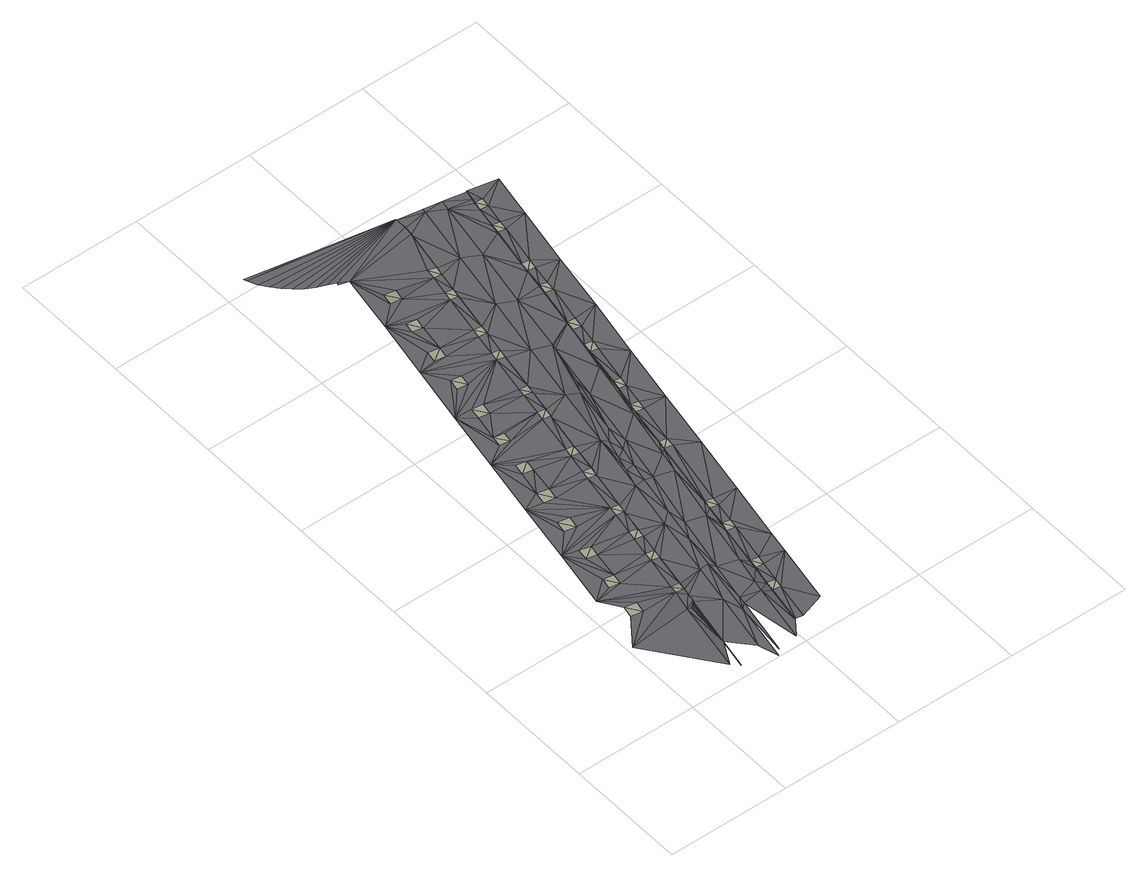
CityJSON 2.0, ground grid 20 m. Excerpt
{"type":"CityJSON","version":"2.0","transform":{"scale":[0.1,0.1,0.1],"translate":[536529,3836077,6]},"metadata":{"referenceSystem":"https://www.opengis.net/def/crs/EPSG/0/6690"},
"CityObjects":{
"road1":{"type":"Road","attributes":{"RoadStructureAttribute.sectionType":"1"},"geometry":[{"type":"MultiSurface","lod":"3","boundaries":[[[0,1,2]],[[3,2,4]],[[1,5,2]],[[6,7,8]],[[8,3,4]],[[4,6,8]],[[9,10,11]],[[12,7,13]],[[6,5,7]],[[4,2,5]],[[13,7,14]],[[15,7,12]],[[16,14,7]],[[1,0,11]],[[4,5,6]],[[5,16,7]],[[12,13,14]],[[17,15,12]],[[14,17,12]],[[18,1,11]],[[19,18,11]],[[20,19,11]],[[21,20,11]],[[22,21,11]],[[15,17,23]],[[24,25,11]],[[26,15,23]],[[27,23,17]],[[25,28,11]],[[19,29,18]],[[11,28,22]],[[30,31,24]],[[19,20,29]],[[32,26,23]],[[1,18,33]],[[34,29,20]],[[33,35,1]],[[18,29,33]],[[34,20,21]],[[36,33,29]],[[29,34,36]],[[37,34,21]],[[34,37,36]],[[37,21,22]],[[36,37,22]],[[5,1,35]],[[28,33,36]],[[36,22,28]],[[23,27,32]],[[38,15,39]],[[26,40,15]],[[31,25,24]],[[41,35,33]],[[33,28,41]],[[17,14,42]],[[35,43,5]],[[17,44,27]],[[16,5,43]],[[43,35,41]],[[42,44,17]],[[25,41,28]],[[39,15,45]],[[14,16,42]],[[43,41,46]],[[47,43,46]],[[16,43,47]],[[48,38,39]],[[46,49,47]],[[50,32,27]],[[42,16,47]],[[51,52,31]],[[53,46,41]],[[40,26,32]],[[48,39,45]],[[44,54,27]],[[25,53,41]],[[55,38,48]],[[53,49,46]],[[56,47,49]],[[40,57,15]],[[45,55,48]],[[47,56,42]],[[52,58,31]],[[53,59,49]],[[56,49,59]],[[31,60,25]],[[61,38,62]],[[55,57,38]],[[58,60,31]],[[63,64,52]],[[45,15,57]],[[65,64,63]],[[44,42,66]],[[27,54,50]],[[42,56,66]],[[60,53,25]],[[67,38,61]],[[59,66,56]],[[38,57,62]],[[64,58,52]],[[45,57,55]],[[68,54,44]],[[66,59,69]],[[40,32,50]],[[61,62,70]],[[69,71,66]],[[44,66,68]],[[70,72,61]],[[71,68,66]],[[64,73,58]],[[74,67,61]],[[73,75,58]],[[76,69,59]],[[62,57,70]],[[53,76,59]],[[65,77,78]],[[50,54,79]],[[80,74,61]],[[58,75,60]],[[54,68,79]],[[76,71,69]],[[81,78,77]],[[65,82,64]],[[68,71,83]],[[60,84,53]],[[85,67,74]],[[79,68,83]],[[82,65,78]],[[86,40,50]],[[61,72,80]],[[77,87,81]],[[76,83,71]],[[82,88,64]],[[88,73,64]],[[83,89,79]],[[70,90,72]],[[84,76,53]],[[50,79,86]],[[75,84,60]],[[91,85,74]],[[57,90,70]],[[91,67,85]],[[92,81,87]],[[89,86,79]],[[73,93,75]],[[82,78,94]],[[94,88,82]],[[76,89,83]],[[57,40,86]],[[95,94,78]],[[88,96,73]],[[74,80,91]],[[81,95,78]],[[94,96,88]],[[96,93,73]],[[91,97,67]],[[89,98,86]],[[57,86,99]],[[100,67,101]],[[90,102,72]],[[98,99,86]],[[72,103,80]],[[104,94,95]],[[75,105,84]],[[101,67,106]],[[96,94,104]],[[90,57,99]],[[102,103,72]],[[93,107,75]],[[80,103,91]],[[108,106,67]],[[109,100,101]],[[95,110,104]],[[96,111,93]],[[112,98,89]],[[107,105,75]],[[113,99,98]],[[96,104,114]],[[76,112,89]],[[110,114,104]],[[84,115,76]],[[111,96,114]],[[116,95,81]],[[109,101,106]],[[92,116,81]],[[105,115,84]],[[97,108,67]],[[110,117,114]],[[106,118,109]],[[99,113,90]],[[111,119,93]],[[116,110,95]],[[112,120,98]],[[119,111,114]],[[100,109,121]],[[115,112,76]],[[98,120,113]],[[122,121,109]],[[102,90,113]],[[119,107,93]],[[116,117,110]],[[123,100,121]],[[124,125,114]],[[97,91,103]],[[120,126,113]],[[102,113,126]],[[118,127,109]],[[103,102,126]],[[119,114,125]],[[120,128,126]],[[114,117,124]],[[129,130,100]],[[105,131,115]],[[106,127,118]],[[123,121,122]],[[128,132,126]],[[126,132,103]],[[116,133,117]],[[133,124,117]],[[115,134,112]],[[122,135,123]],[[119,125,136]],[[131,134,115]],[[137,128,120]],[[109,127,122]],[[124,136,125]],[[138,119,136]],[[112,137,120]],[[107,119,138]],[[128,139,132]],[[129,100,140]],[[107,141,105]],[[97,103,142]],[[134,143,112]],[[103,132,142]],[[124,144,136]],[[139,142,132]],[[137,139,128]],[[141,131,105]],[[138,145,107]],[[140,100,146]],[[147,100,123]],[[138,136,148]],[[139,149,142]],[[133,144,124]],[[150,148,136]],[[145,151,107]],[[145,138,148]],[[137,149,139]],[[137,112,143]],[[134,152,143]],[[153,108,97]],[[106,108,127]],[[136,144,150]],[[131,152,134]],[[153,142,149]],[[135,147,123]],[[145,148,154]],[[152,155,143]],[[127,156,122]],[[150,154,148]],[[129,140,146]],[[151,145,154]],[[157,130,129]],[[97,142,153]],[[141,107,151]],[[146,157,129]],[[137,158,149]],[[100,147,146]],[[150,159,154]],[[135,122,156]],[[133,160,144]],[[160,150,144]],[[143,155,137]],[[156,161,135]],[[162,130,163]],[[149,158,153]],[[155,152,164]],[[164,165,155]],[[163,130,166]],[[167,130,162]],[[160,159,150]],[[127,108,168]],[[169,164,152]],[[137,155,165]],[[141,170,131]],[[108,153,168]],[[158,168,153]],[[152,131,169]],[[170,169,131]],[[156,127,168]],[[158,171,168]],[[172,162,163]],[[146,147,157]],[[151,154,173]],[[173,174,151]],[[171,175,168]],[[176,173,154]],[[137,177,158]],[[172,167,162]],[[130,178,166]],[[177,171,158]],[[168,175,156]],[[163,166,172]],[[130,157,147]],[[165,164,179]],[[141,151,174]],[[165,180,137]],[[179,164,169]],[[154,159,176]],[[161,156,175]],[[171,181,175]],[[135,161,147]],[[174,170,141]],[[177,181,171]],[[160,182,159]],[[167,172,183]],[[184,185,186]],[[179,180,165]],[[181,187,175]],[[188,167,183]],[[161,175,187]],[[182,176,159]],[[181,189,187]],[[177,189,181]],[[130,147,178]],[[147,161,187]],[[166,190,172]],[[174,191,170]],[[183,172,192]],[[193,167,188]],[[170,194,169]],[[195,196,167]],[[188,183,192]],[[197,198,185]],[[191,174,173]],[[189,199,187]],[[178,190,166]],[[173,200,191]],[[192,193,188]],[[198,197,201]],[[177,137,180]],[[202,200,173]],[[176,202,173]],[[194,203,169]],[[179,169,203]],[[194,170,191]],[[198,201,204]],[[172,205,192]],[[187,199,147]],[[190,205,172]],[[167,206,195]],[[177,207,189]],[[208,191,200]],[[198,204,209]],[[189,210,199]],[[207,210,189]],[[211,212,196]],[[182,202,176]],[[179,213,180]],[[214,200,202]],[[215,167,193]],[[198,209,216]],[[213,179,203]],[[178,147,217]],[[218,196,195]],[[147,199,217]],[[191,208,194]],[[192,215,193]],[[219,217,199]],[[199,210,219]],[[208,200,214]],[[198,216,220]],[[221,190,178]],[[218,195,206]],[[167,215,206]],[[222,196,218]],[[207,219,210]],[[202,223,214]],[[206,222,218]],[[219,224,217]],[[208,225,194]],[[178,217,221]],[[198,220,226]],[[182,227,202]],[[224,221,217]],[[208,214,228]],[[223,228,214]],[[207,224,219]],[[227,223,202]],[[225,208,228]],[[225,229,194]],[[205,190,221]],[[194,230,203]],[[203,231,213]],[[198,226,211]],[[223,232,228]],[[177,180,233]],[[192,205,215]],[[231,233,180]],[[180,213,231]],[[224,234,221]],[[205,221,235]],[[229,230,194]],[[234,235,221]],[[225,228,236]],[[237,196,222]],[[238,236,228]],[[230,239,203]],[[198,211,196]],[[229,225,236]],[[206,237,222]],[[215,205,235]],[[215,240,206]],[[207,177,233]],[[228,232,238]],[[241,229,236]],[[240,237,206]],[[234,242,235]],[[231,203,239]],[[243,234,224]],[[207,243,224]],[[238,244,236]],[[241,236,244]],[[232,223,227]],[[238,245,244]],[[235,242,215]],[[229,241,230]],[[239,233,231]],[[186,185,198]],[[238,232,227]],[[243,246,234]],[[247,241,244]],[[234,246,242]],[[239,248,233]],[[249,196,237]],[[250,244,245]],[[240,215,242]],[[241,247,230]],[[246,251,242]],[[240,242,251]],[[252,245,238]],[[253,254,196]],[[244,250,247]],[[237,240,251]],[[255,248,239]],[[230,255,239]],[[246,256,251]],[[254,198,196]],[[255,233,248]],[[243,256,246]],[[253,196,249]],[[245,257,250]],[[256,258,251]],[[259,260,230]],[[207,233,261]],[[230,247,259]],[[251,258,237]],[[259,247,250]],[[260,255,230]],[[243,207,261]],[[259,250,262]],[[255,261,233]],[[249,237,258]],[[238,227,252]],[[263,262,250]],[[256,264,258]],[[257,263,250]],[[258,265,249]],[[262,260,259]],[[243,266,256]],[[266,264,256]],[[258,264,267]],[[267,265,258]],[[257,245,252]],[[268,269,262]],[[260,262,269]],[[252,263,257]],[[262,263,268]],[[264,266,267]],[[255,260,269]],[[268,270,269]],[[255,269,270]],[[249,265,253]],[[268,271,270]],[[265,267,272]],[[266,272,267]],[[255,273,261]],[[252,274,263]],[[253,265,272]],[[255,270,275]],[[275,273,255]],[[243,261,276]],[[273,277,261]],[[278,275,270]],[[277,279,261]],[[266,243,276]],[[272,254,253]],[[268,263,274]],[[279,276,261]],[[270,271,278]],[[272,280,254]],[[198,254,280]],[[271,268,274]],[[280,281,198]],[[266,282,272]],[[273,275,283]],[[278,283,275]],[[282,280,272]],[[277,273,283]],[[278,271,274]],[[282,281,280]],[[278,284,283]],[[277,283,285]],[[286,285,283]],[[279,277,285]],[[279,287,276]],[[282,288,281]],[[283,284,286]],[[279,285,289]],[[289,287,279]],[[274,290,278]],[[291,289,285]],[[287,292,276]],[[286,291,285]],[[266,276,293]],[[292,293,276]],[[282,266,293]],[[284,278,290]],[[287,289,294]],[[294,292,287]],[[286,284,290]],[[295,288,282]],[[296,294,289]],[[291,286,290]],[[289,291,296]],[[282,293,295]],[[292,297,293]],[[294,297,292]],[[296,298,294]],[[294,298,297]],[[297,299,293]],[[300,295,293]],[[299,297,298]],[[296,301,298]],[[299,302,293]],[[302,300,293]],[[303,298,301]],[[299,298,303]],[[291,290,304]],[[300,305,295]],[[296,291,304]],[[301,306,303]],[[299,303,307]],[[306,307,303]],[[302,299,307]],[[302,307,308]],[[300,302,308]],[[301,296,304]],[[306,309,307]],[[308,307,309]],[[309,310,308]],[[300,308,310]],[[310,305,300]],[[306,301,304]],[[309,311,310]],[[309,306,311]],[[306,304,311]]],"semantics":{"surfaces":[{"type":"TrafficArea","function":"2000"},{"type":"AuxiliaryTrafficArea","function":"5000"},{"type":"TrafficArea","function":"1010"},{"type":"AuxiliaryTrafficArea","function":"2000"},{"type":"TrafficArea","function":"1000"}],"values":[0,0,0,0,1,1,0,0,0,0,0,0,0,0,0,0,1,0,1,0,0,0,0,0,0,2,0,0,2,3,0,4,3,1,0,3,0,0,3,0,0,3,0,3,3,0,3,3,1,0,0,4,3,3,0,0,0,1,3,0,2,0,0,3,3,1,0,3,0,0,4,2,0,1,0,2,0,2,3,0,1,0,4,2,3,4,0,0,4,2,0,2,1,0,1,4,0,3,0,2,0,0,3,0,1,3,0,1,3,2,0,2,2,0,2,3,1,0,4,1,2,0,2,3,4,0,3,3,0,0,0,2,2,2,3,0,4,0,4,1,0,0,0,3,2,3,3,2,1,1,2,1,1,3,2,0,3,1,0,0,3,0,0,4,0,3,0,0,2,0,0,0,0,2,2,2,3,3,2,1,4,3,0,1,0,4,0,1,1,0,2,0,2,3,0,4,3,0,1,2,0,0,0,0,3,1,0,0,3,3,0,0,4,0,1,3,0,0,0,4,1,3,4,2,0,1,3,2,2,3,0,2,1,4,1,1,3,2,2,2,0,0,3,3,0,0,2,3,2,2,4,0,0,0,4,3,0,3,4,0,1,1,3,0,0,2,1,2,0,1,0,0,0,2,0,0,3,4,4,0,0,0,1,4,2,2,1,3,4,2,0,3,1,0,3,3,3,0,2,0,0,2,0,1,0,4,2,2,4,0,1,3,0,2,2,0,0,0,4,3,0,1,0,3,2,0,0,0,2,0,0,2,0,1,0,3,3,0,3,1,0,2,1,1,2,4,2,0,0,0,0,0,2,3,0,3,2,0,0,4,0,0,0,4,1,0,1,2,0,3,3,3,0,0,1,0,0,2,0,1,3,2,0,0,0,3,3,1,2,0,3,2,1,2,4,0,1,2,0,4,4,3,1,2,3,3,0,0,2,0,3,0,0,0,2,0,3,0,3,4,2,2,1,3,0,1,0,2,4,0,0,2,3,3,4,0,0,1,2,3,1,0,0,3,0,2,2,3,0,2,2,0,0,3,2,2,2,0,3,2,2,3,2,1,0,1,3,1,1,3,2,2,3,3,0,0,3,0,0,2,3,1,3,0,1,3,2,2,0,3,3,3,2,2,0,2,2,3,0,2,0,3,3,0,3,2,3,1,2,3,0,2,1,3,0,3,2,2,0,3,3,0,1,2,1,2,2,2,0,3,3,0,2,0,0,0,2,2,3,1,3,2,2,3,1,2,2,0,3,0,2,0,0,3,1,3,3,3,0,1,0,0,3,3,0,0,0,0]}}]}
},
"vertices":[
[90,30,3],[112,148,3],[8,139,3],[43,186,4],[62,182,4],[119,182,5],[66,201,4],[25,237,4],[47,205,4],[102,21,2],[102,19,2],[112,70,2],[58,265,4],[54,247,4],[72,244,4],[43,335,4],[121,195,4],[75,262,4],[118,147,3],[120,147,3],[123,148,3],[125,150,3],[127,153,3],[65,310,4],[143,33,3],[162,132,3],[68,328,4],[82,306,4],[128,155,3],[120,147,4],[153,1,3],[171,99,3],[86,324,4],[128,155,5],[123,148,4],[130,168,5],[127,153,4],[125,150,4],[61,434,4],[75,369,4],[150,349,4],[130,168,3],[132,251,4],[132,179,5],[134,266,4],[94,365,4],[132,179,3],[135,193,4],[79,389,4],[135,193,2],[143,312,4],[161,10,3],[180,108,3],[174,196,3],[140,297,4],[98,385,4],[145,248,4],[153,364,4],[182,120,3],[145,248,2],[189,197,3],[92,449,4],[88,429,4],[195,14,3],[213,112,3],[214,40,3],[148,263,4],[79,532,4],[154,294,4],[148,263,2],[107,426,4],[154,294,2],[111,445,4],[217,131,3],[100,490,4],[195,186,3],[192,294,3],[214,40,5],[225,102,4],[156,309,4],[117,487,4],[238,100,4],[225,102,2],[156,309,2],[199,249,3],[104,509,4],[163,346,4],[226,37,5],[228,118,2],[163,346,2],[164,427,4],[121,505,4],[267,51,5],[227,177,3],[228,118,4],[241,115,4],[234,150,2],[176,489,4],[166,361,2],[166,361,4],[97,630,4],[111,552,4],[167,442,4],[173,474,4],[234,150,4],[215,279,3],[128,549,4],[247,271,2],[188,554,4],[114,569,4],[247,148,4],[237,165,2],[207,375,3],[178,424,4],[237,165,4],[210,309,3],[285,149,5],[250,163,4],[131,566,4],[249,230,2],[178,424,2],[122,611,4],[140,608,4],[125,630,4],[262,227,4],[249,230,4],[181,439,4],[191,568,4],[181,439,2],[138,691,4],[116,729,4],[236,373,3],[187,472,4],[291,185,5],[223,377,3],[144,627,4],[252,245,4],[225,473,3],[252,245,2],[187,472,2],[134,672,4],[267,365,2],[189,487,4],[216,406,3],[265,242,4],[258,278,2],[152,669,4],[212,682,3],[258,278,4],[189,487,2],[271,275,4],[261,292,2],[230,408,3],[201,551,4],[261,292,4],[223,431,3],[197,605,4],[155,688,4],[201,551,2],[273,289,4],[310,283,5],[200,619,3],[147,751,4],[144,733,4],[238,440,3],[233,464,3],[162,730,4],[134,827,4],[204,566,4],[252,452,3],[275,400,2],[204,566,2],[166,748,4],[282,405,4],[282,405,2],[211,602,4],[295,403,4],[243,571,2],[214,696,3],[248,484,3],[261,560,3],[211,602,2],[328,382,5],[156,796,4],[43,1021,2],[45,1015,2],[131,1004,2],[214,617,3],[159,813,4],[214,617,1],[221,732,3],[285,420,2],[173,792,4],[176,810,4],[292,484,2],[167,856,4],[152,925,3],[52,1000,2],[276,977,3],[225,679,3],[285,420,4],[61,987,2],[297,418,4],[270,551,2],[72,975,2],[224,747,3],[186,853,4],[261,668,2],[296,484,2],[83,964,2],[225,679,1],[137,934,3],[136,930,3],[272,581,2],[296,484,4],[236,811,3],[96,954,2],[228,694,3],[171,876,3],[228,694,1],[110,946,2],[235,730,3],[190,872,3],[309,482,4],[235,730,1],[299,500,2],[124,939,3],[346,480,5],[299,500,4],[306,533,2],[313,582,2],[284,629,2],[312,497,4],[290,656,2],[237,744,1],[237,744,3],[306,533,4],[245,858,3],[318,531,4],[289,649,2],[239,826,3],[309,549,2],[249,809,3],[280,766,2],[309,549,4],[321,547,4],[249,809,1],[320,612,2],[289,653,2],[247,874,3],[320,612,4],[252,824,3],[364,578,5],[274,942,3],[276,957,3],[332,676,2],[252,824,1],[333,610,4],[258,856,3],[323,628,2],[329,660,2],[307,752,2],[323,628,4],[336,626,4],[258,856,1],[261,871,3],[298,865,2],[261,871,1],[342,657,4],[329,660,4],[332,676,4],[345,674,4],[274,942,1],[344,739,2],[383,677,5],[344,739,4],[326,850,2],[347,755,2],[357,736,4],[353,787,1],[276,957,1],[276,977,1],[316,963,2],[347,755,4],[359,752,4],[353,787,3],[365,785,3],[356,803,1],[317,969,2],[356,803,3],[401,775,4],[368,801,3],[368,870,1],[344,948,2],[368,870,3],[347,964,2],[381,867,3],[371,885,1],[371,885,3],[377,918,2],[381,941,2],[383,883,3],[379,933,2],[377,918,4],[419,873,4],[385,957,2],[389,916,4],[379,933,4],[381,941,4],[392,931,4],[385,957,4],[433,947,4]
]}
